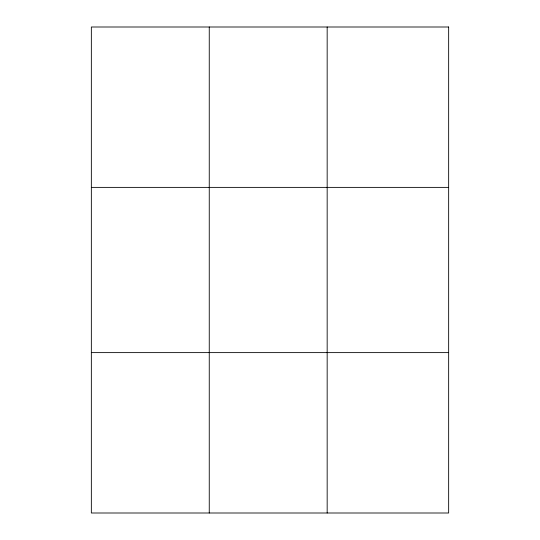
<?xml version="1.0" encoding="UTF-8"?>
<svg xmlns="http://www.w3.org/2000/svg" width="540" height="540" viewBox="0 0 540 540"><rect width="100%" height="100%" fill="white"/><g stroke="black" fill="none" stroke-linecap="round" stroke-linejoin="round"><path stroke-width="0.81" d="M209.257 27L209.257 513M327.166 27L327.166 513M91.348 187.38L448.652 187.38M91.348 352.62L448.652 352.62M448.652 27L448.652 513L91.348 513L91.348 27L448.652 27"/></g></svg>
